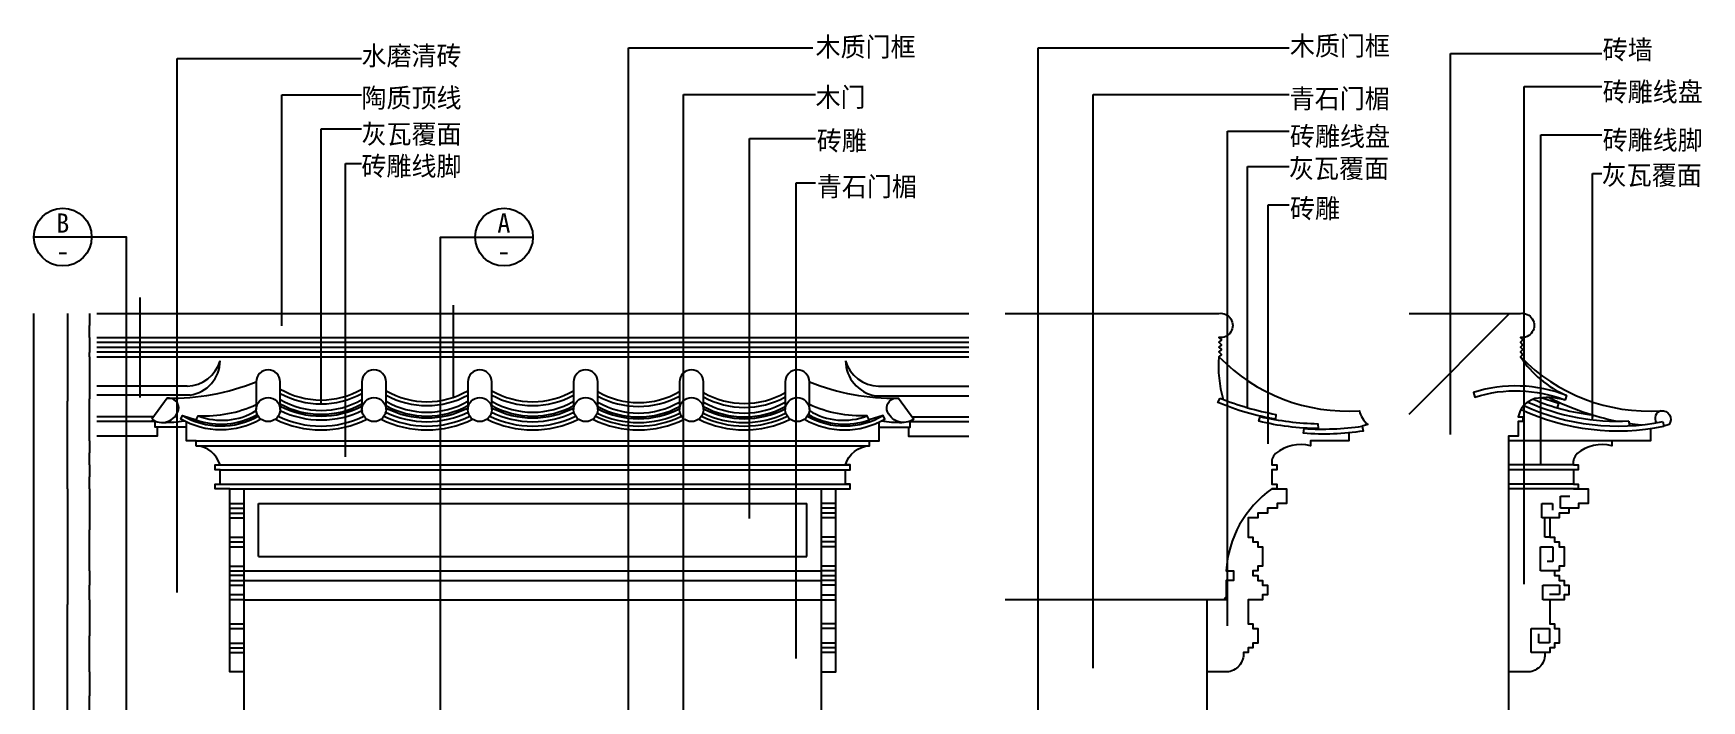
# Model space of a CAD drawing. Header units: metres. Extents: x 38 to 3506, y 780 to 4811.
# Drawn here: x 38 to 3506, y 3425 to 4811 of the extents above; entities that cross this region are included whole.
import ezdxf

# ---------------------------------------------------------------- set-up
doc = ezdxf.new("R2010")
doc.units = ezdxf.units.M
for name, color, linetype in [('3', 3, 'Continuous'), ('4', 4, 'Continuous'), ('7', 7, 'Continuous'), ('BH', 3, 'Continuous'), ('DIM', 3, 'Continuous'), ('TEXT', 3, 'Continuous')]:
    doc.layers.add(name, color=color, linetype=linetype)
doc.dimstyles.get("Standard").update_dxf_attribs({"dimtxt": 2.5, "dimasz": 2.5, "dimexe": 1.25, "dimexo": 0.625, "dimtad": 1, "dimcen": 2.5, "dimazin": 3, "dimtfac": 1, "dimtmove": 0, "dimatfit": 3})

# ---------------------------------------------------------------- blocks, each defined once
blk = doc.blocks.new('*D5')
for p, q in [((154.86, 3634.75), (154.86, 3559.75)), ((154.61, 3559.75), (154.36, 3559.75)), ((154.86, 3484.75), (154.86, 3559.75)), ((154.86, 3559.75), (154.86, 3559.75)), ((155.11, 3559.75), (155.36, 3559.75))]:
    blk.add_line(p, q)
at = {"layer": 'Defpoints'}
for p in [(154.86, 3634.75), (154.86, 3559.75), (154.86, 3484.75)]:
    blk.add_point(p, dxfattribs=at)
at = {"layer": 'DIM', "insert": (154.86, 3560.875), "char_height": 1, "attachment_point": 5}
blk.add_mtext('0', dxfattribs=at)
blk = doc.blocks.new('*D6')
for p, q in [((109.29, 3864.75), (109.29, 3624.75)), ((109.04, 3624.75), (108.79, 3624.75)), ((109.29, 3384.75), (109.29, 3624.75)), ((109.29, 3624.75), (109.29, 3624.75)), ((109.54, 3624.75), (109.79, 3624.75))]:
    blk.add_line(p, q)
at = {"layer": 'Defpoints'}
for p in [(109.29, 3864.75), (109.29, 3624.75), (109.29, 3384.75)]:
    blk.add_point(p, dxfattribs=at)
at = {"layer": 'DIM', "insert": (109.29, 3625.875), "char_height": 1, "attachment_point": 5}
blk.add_mtext('0', dxfattribs=at)
blk = doc.blocks.new('*D7')
for p, q in [((38.89, 4229.52), (38.89, 2757.13)), ((38.64, 2757.13), (38.39, 2757.13)), ((38.89, 1284.75), (38.89, 2757.13)), ((38.89, 2757.13), (38.89, 2757.13)), ((39.14, 2757.13), (39.39, 2757.13))]:
    blk.add_line(p, q)
at = {"layer": 'Defpoints'}
for p in [(38.89, 4229.52), (38.89, 2757.13), (38.89, 1284.75)]:
    blk.add_point(p, dxfattribs=at)
at = {"layer": 'DIM', "insert": (38.89, 2758.255), "char_height": 1, "attachment_point": 5}
blk.add_mtext('0', dxfattribs=at)
blk = doc.blocks.new('*D17')
for p, q in [((154.86, 3484.75), (154.86, 3434.75)), ((154.61, 3434.75), (154.36, 3434.75)), ((154.86, 3384.75), (154.86, 3434.75)), ((154.86, 3434.75), (154.86, 3434.75)), ((155.11, 3434.75), (155.36, 3434.75))]:
    blk.add_line(p, q)
at = {"layer": 'Defpoints'}
for p in [(154.86, 3484.75), (154.86, 3434.75), (154.86, 3384.75)]:
    blk.add_point(p, dxfattribs=at)
at = {"layer": 'DIM', "insert": (154.86, 3435.875), "char_height": 1, "attachment_point": 5}
blk.add_mtext('0', dxfattribs=at)
blk = doc.blocks.new('*D18')
for p, q in [((109.29, 4229.52), (109.29, 4047.13)), ((109.04, 4047.13), (108.79, 4047.13)), ((109.29, 3864.75), (109.29, 4047.13)), ((109.29, 4047.13), (109.29, 4047.13)), ((109.54, 4047.13), (109.79, 4047.13))]:
    blk.add_line(p, q)
at = {"layer": 'Defpoints'}
for p in [(109.29, 4229.52), (109.29, 4047.13), (109.29, 3864.75)]:
    blk.add_point(p, dxfattribs=at)
at = {"layer": 'DIM', "insert": (109.29, 4048.255), "char_height": 1, "attachment_point": 5}
blk.add_mtext('0', dxfattribs=at)
blk = doc.blocks.new('*D19')
for p, q in [((154.86, 4139.52), (154.86, 4052.13)), ((154.61, 4052.13), (154.36, 4052.13)), ((154.86, 3964.75), (154.86, 4052.13)), ((154.86, 4052.13), (154.86, 4052.13)), ((155.11, 4052.13), (155.36, 4052.13))]:
    blk.add_line(p, q)
at = {"layer": 'Defpoints'}
for p in [(154.86, 4139.52), (154.86, 4052.13), (154.86, 3964.75)]:
    blk.add_point(p, dxfattribs=at)
at = {"layer": 'DIM', "insert": (154.86, 4053.255), "char_height": 1, "attachment_point": 5}
blk.add_mtext('0', dxfattribs=at)
blk = doc.blocks.new('*D20')
for p, q in [((154.61, 3889.75), (154.36, 3889.75)), ((154.86, 3914.75), (154.86, 3889.75)), ((154.86, 3864.75), (154.86, 3889.75)), ((154.86, 3889.75), (154.86, 3889.75)), ((155.11, 3889.75), (155.36, 3889.75))]:
    blk.add_line(p, q)
at = {"layer": 'Defpoints'}
for p in [(154.86, 3914.75), (154.86, 3889.75), (154.86, 3864.75)]:
    blk.add_point(p, dxfattribs=at)
at = {"layer": 'DIM', "insert": (154.86, 3890.875), "char_height": 1, "attachment_point": 5}
blk.add_mtext('0', dxfattribs=at)
blk = doc.blocks.new('*D21')
for p, q in [((154.86, 3964.75), (154.86, 3939.75)), ((154.61, 3939.75), (154.36, 3939.75)), ((154.86, 3914.75), (154.86, 3939.75)), ((154.86, 3939.75), (154.86, 3939.75)), ((155.11, 3939.75), (155.36, 3939.75))]:
    blk.add_line(p, q)
at = {"layer": 'Defpoints'}
for p in [(154.86, 3964.75), (154.86, 3939.75), (154.86, 3914.75)]:
    blk.add_point(p, dxfattribs=at)
at = {"layer": 'DIM', "insert": (154.86, 3940.875), "char_height": 1, "attachment_point": 5}
blk.add_mtext('0', dxfattribs=at)
blk = doc.blocks.new('*D22')
for p, q in [((154.86, 3694.75), (154.86, 3664.75)), ((154.61, 3664.75), (154.36, 3664.75)), ((154.86, 3634.75), (154.86, 3664.75)), ((154.86, 3664.75), (154.86, 3664.75)), ((155.11, 3664.75), (155.36, 3664.75))]:
    blk.add_line(p, q)
at = {"layer": 'Defpoints'}
for p in [(154.86, 3694.75), (154.86, 3664.75), (154.86, 3634.75)]:
    blk.add_point(p, dxfattribs=at)
at = {"layer": 'DIM', "insert": (154.86, 3665.875), "char_height": 1, "attachment_point": 5}
blk.add_mtext('0', dxfattribs=at)
blk = doc.blocks.new('*D23')
for p, q in [((154.86, 3864.75), (154.86, 3779.75)), ((154.61, 3779.75), (154.36, 3779.75)), ((154.86, 3694.75), (154.86, 3779.75)), ((154.86, 3779.75), (154.86, 3779.75)), ((155.11, 3779.75), (155.36, 3779.75))]:
    blk.add_line(p, q)
at = {"layer": 'Defpoints'}
for p in [(154.86, 3864.75), (154.86, 3779.75), (154.86, 3694.75)]:
    blk.add_point(p, dxfattribs=at)
at = {"layer": 'DIM', "insert": (154.86, 3780.875), "char_height": 1, "attachment_point": 5}
blk.add_mtext('0', dxfattribs=at)
blk = doc.blocks.new('*D24')
for p, q in [((154.61, 4204.52), (154.36, 4204.52)), ((154.86, 4229.52), (154.86, 4204.52)), ((154.86, 4179.52), (154.86, 4204.52)), ((154.86, 4204.52), (154.86, 4204.52)), ((155.11, 4204.52), (155.36, 4204.52))]:
    blk.add_line(p, q)
at = {"layer": 'Defpoints'}
for p in [(154.86, 4229.52), (154.86, 4204.52), (154.86, 4179.52)]:
    blk.add_point(p, dxfattribs=at)
at = {"layer": 'DIM', "insert": (154.86, 4205.645), "char_height": 1, "attachment_point": 5}
blk.add_mtext('0', dxfattribs=at)
blk = doc.blocks.new('*D25')
for p, q in [((154.86, 4179.52), (154.86, 4148.44)), ((154.61, 4148.44), (154.36, 4148.44)), ((154.86, 4139.52), (154.86, 4148.44)), ((154.86, 4148.44), (154.86, 4148.44)), ((155.11, 4148.44), (155.36, 4148.44))]:
    blk.add_line(p, q)
at = {"layer": 'Defpoints'}
for p in [(154.86, 4179.52), (154.86, 4148.44), (154.86, 4139.52)]:
    blk.add_point(p, dxfattribs=at)
at = {"layer": 'DIM', "insert": (154.86, 4149.565), "char_height": 1, "attachment_point": 5}
blk.add_mtext('0', dxfattribs=at)

msp = doc.modelspace()

# ---------------------------------------------------------------- hatches: boundary and pattern name
at = {"layer": 'BH'}
h = msp.add_hatch(dxfattribs=at)
h.set_pattern_fill('ANSI31', scale=250)
h.paths.add_polyline_path([(2500.96, 4044.56), (2505.39, 4053.52), (2512.03, 4050.82, -0.1), (2503.01, 4139.52), (2508.01, 4144.52), (2503.01, 4149.52), (2508.01, 4154.52), (2503.01, 4159.52), (2508.01, 4164.52), (2503.01, 4169.52), (2508.01, 4174.52), (2503.01, 4179.52, 1.14), (2503.01, 4229.52), (2058.22, 4229.52), (2058.22, 3634.75), (2478.01, 3634.75), (2518.01, 3634.75), (2518.01, 3674.75), (2533.01, 3674.75), (2533.01, 3694.75), (2518.01, 3694.75, -0.23), (2613.01, 3864.75), (2623.01, 3864.75), (2623.01, 3874.75), (2613.01, 3874.75), (2613.01, 3904.75), (2623.01, 3904.75), (2623.01, 3914.75), (2613.01, 3914.75, -0.26), (2620.71, 3938.28, -0.24), (2693.01, 3954.75), (2693.01, 3964.75), (2773.01, 3964.75), (2773.01, 3981.53, -0.04), (2678.73, 3980.48), (2680.1, 3990.38), (2680.17, 3991.44, -0.04), (2585.99, 4005.7), (2588.95, 4015.25), (2589.15, 4016.12, -0.04)])
h = msp.add_hatch(dxfattribs=at)
h.set_pattern_fill('ANSI31', scale=250)
h.paths.add_polyline_path([(3104.84, 3974.65), (3124.84, 3974.65), (3124.84, 4004.65), (3134.84, 4004.65), (3134.84, 4014.65), (3124.84, 4014.65, -0.27), (3159.52, 4052.54, -0.11), (3222.44, 4049.68, 0.17), (3035, 4055.84), (3032.09, 4065.41, -0.17), (3225.66, 4059.15, -0.15), (3129.84, 4139.52), (3134.84, 4144.52), (3129.84, 4149.52), (3134.84, 4154.52), (3129.84, 4159.52), (3134.84, 4164.52), (3129.84, 4169.52), (3134.84, 4174.52), (3129.84, 4179.52, 1.14), (3129.84, 4229.52), (2898.03, 4229.52), (2898.03, 1284.75), (3104.84, 1284.75)])
h = msp.add_hatch(dxfattribs=at)
h.set_pattern_fill('AR-BRSTD', scale=30)
h.paths.add_polyline_path([(231.68, 3974.65), (170.16, 3974.65), (170.16, 1284.75), (231.68, 1284.75)])
h.paths.add_polyline_path([(576.48, 3384.75), (476.48, 3384.75), (476.48, 3484.75), (446.48, 3484.75), (446.48, 3864.75), (416.48, 3864.75), (416.48, 3874.75), (426.48, 3874.75), (426.48, 3904.75), (416.48, 3904.75), (416.48, 3914.75), (426.48, 3914.75, 0.31), (376.48, 3954.75), (376.48, 3964.75), (356.48, 3964.75), (356.48, 3993.21), (295.43, 3993.21), (295.43, 3974.65), (231.68, 3974.65), (231.68, 1284.75), (576.48, 1284.75)])
h.paths.add_polyline_path([(1982.8, 3974.65), (1857.54, 3974.65), (1857.54, 3993.21), (1796.48, 3993.21), (1796.48, 3964.75), (1776.48, 3964.75), (1776.48, 3954.75, 0.31), (1726.48, 3914.75), (1736.48, 3914.75), (1736.48, 3904.75), (1726.48, 3904.75), (1726.48, 3874.75), (1736.48, 3874.75), (1736.48, 3864.75), (1706.48, 3864.75), (1706.48, 3484.75), (1676.48, 3484.75), (1676.48, 3384.75), (1576.48, 3384.75), (1576.48, 1284.75), (1982.8, 1284.75)])
h = msp.add_hatch(dxfattribs=at)
h.set_pattern_fill('ANSI33', scale=200)
h.paths.add_polyline_path([(2478.01, 3634.75), (2058.22, 3634.75), (2058.22, 3384.75), (2118.01, 3384.75), (2478.01, 3384.75)])

# ---------------------------------------------------------------- linework, layer by layer
at = {"layer": '3'}
for p, q in [((170.16, 4169.52), (1982.8, 4169.52)), ((170.16, 4159.52), (1982.8, 4159.52)), ((170.16, 4149.52), (1982.8, 4149.52)), ((3208.88, 4043.11), (3206.08, 4033.51)), ((291.76, 4004.65), (170.16, 4004.65)), ((1861.2, 4004.65), (1982.8, 4004.65)), ((2588.95, 4015.25), (2589.15, 4016.12)), ((2680.1, 3990.38), (2680.17, 3991.44)), ((3279.79, 4018.56), (3278.62, 4008.62)), ((3355.06, 4006.02), (3355.55, 3996.03)), ((3425.65, 4004.75), (3427.62, 3994.95)), ((376.48, 3964.75), (1796.48, 3964.75)), ((376.48, 3954.75), (1776.48, 3954.75)), ((3319.84, 3964.75), (3104.84, 3964.75)), ((426.48, 3914.75), (1736.48, 3914.75)), ((426.48, 3904.75), (1736.48, 3904.75)), ((3239.84, 3914.75), (3104.84, 3914.75)), ((3239.84, 3904.75), (3104.84, 3904.75)), ((426.48, 3874.75), (1736.48, 3874.75)), ((3239.84, 3874.75), (3104.84, 3874.75)), ((3239.84, 3864.75), (3104.84, 3864.75)), ((3212.79, 3824.75), (3212.79, 3849.51)), ((3212.79, 3849.51), (3232.44, 3849.51)), ((446.48, 3834.75), (476.48, 3834.75)), ((446.48, 3824.75), (476.48, 3824.75)), ((446.48, 3814.75), (476.48, 3814.75)), ((506.48, 3834.75), (1646.48, 3834.75)), ((506.48, 3724.75), (506.48, 3834.75)), ((1646.48, 3724.75), (1646.48, 3834.75)), ((1706.48, 3834.75), (1676.48, 3834.75)), ((1706.48, 3824.75), (1676.48, 3824.75)), ((1706.48, 3814.75), (1676.48, 3814.75)), ((3174.47, 3834.78), (3196.09, 3834.78)), ((3174.47, 3804.75), (3174.47, 3834.78)), ((3196.09, 3834.78), (3196.09, 3821.04)), ((3230.52, 3824.75), (3212.79, 3824.75)), ((446.48, 3804.75), (476.48, 3804.75)), ((1706.48, 3804.75), (1676.48, 3804.75)), ((3190.52, 3804.75), (3174.47, 3804.75)), ((3180.37, 3764.75), (3180.37, 3804.75)), ((446.48, 3764.75), (476.48, 3764.75)), ((446.48, 3754.75), (476.48, 3754.75)), ((1706.48, 3764.75), (1676.48, 3764.75)), ((1706.48, 3754.75), (1676.48, 3754.75)), ((3190.52, 3764.75), (3180.37, 3764.75)), ((446.48, 3744.75), (476.48, 3744.75)), ((506.48, 3724.75), (1646.48, 3724.75)), ((1706.48, 3744.75), (1676.48, 3744.75)), ((3171.52, 3744.45), (3197.07, 3744.45)), ((3171.52, 3694.75), (3171.52, 3744.45)), ((3197.07, 3714.01), (3185.28, 3714.01)), ((3197.07, 3744.45), (3197.07, 3714.01)), ((446.48, 3704.75), (476.48, 3704.75)), ((446.48, 3694.75), (476.48, 3694.75)), ((476.48, 3684.75), (446.48, 3684.75)), ((476.48, 3694.75), (1676.48, 3694.75)), ((1706.48, 3704.75), (1676.48, 3704.75)), ((1706.48, 3694.75), (1676.48, 3694.75)), ((1676.48, 3684.75), (1706.48, 3684.75)), ((3200.52, 3694.75), (3171.52, 3694.75)), ((446.48, 3674.75), (476.48, 3674.75)), ((446.48, 3664.75), (476.48, 3664.75)), ((476.48, 3644.75), (446.48, 3644.75)), ((476.48, 3674.75), (1676.48, 3674.75)), ((1706.48, 3674.75), (1676.48, 3674.75)), ((1706.48, 3664.75), (1676.48, 3664.75)), ((1676.48, 3644.75), (1706.48, 3644.75)), ((3176.44, 3664.92), (3210.82, 3664.92)), ((3176.44, 3634.75), (3176.44, 3664.92)), ((3210.82, 3645.28), (3190.19, 3645.28)), ((3210.82, 3664.92), (3210.82, 3645.28)), ((476.48, 3634.75), (446.48, 3634.75)), ((1676.48, 3634.75), (1706.48, 3634.75)), ((3190.52, 3634.75), (3176.44, 3634.75)), ((446.48, 3584.75), (476.48, 3584.75)), ((446.48, 3574.75), (476.48, 3574.75)), ((1706.48, 3584.75), (1676.48, 3584.75)), ((1706.48, 3574.75), (1676.48, 3574.75)), ((3151.88, 3524.75), (3151.88, 3574.59)), ((3151.88, 3574.59), (3190.19, 3574.59)), ((3190.19, 3574.59), (3190.19, 3545.13)), ((446.48, 3544.75), (476.48, 3544.75)), ((1706.48, 3544.75), (1676.48, 3544.75)), ((3167.59, 3545.13), (3167.59, 3563.79)), ((3190.19, 3545.13), (3167.59, 3545.13)), ((446.48, 3534.75), (476.48, 3534.75)), ((446.48, 3524.75), (476.48, 3524.75)), ((1706.48, 3534.75), (1676.48, 3534.75)), ((1706.48, 3524.75), (1676.48, 3524.75)), ((3180.52, 3524.75), (3151.88, 3524.75))]:
    msp.add_line(p, q, dxfattribs=at)
msp.add_lwpolyline([(3225.66, 4059.15, 0.17), (3032.09, 4065.41), (3035, 4055.84, -0.17), (3222.14, 4049.79)], format="xyb", dxfattribs=at)
for centre, radius, start, end in [((636.48, 4219.23), 177.58, 241.4, 298.6), ((856.48, 4215.61), 177.58, 241.4, 298.6), ((1076.48, 4215.61), 177.58, 241.4, 298.6), ((1296.48, 4213.8), 177.58, 241.4, 298.6), ((636.48, 4203.8), 195.58, 244.21, 296.41), ((636.48, 4197.5), 177.58, 241.4, 298.6), ((636.48, 4197.5), 169.58, 239.92, 300.08), ((636.48, 4203.8), 187.58, 243.06, 296.94), ((856.48, 4200.18), 195.58, 243.54, 296.41), ((856.48, 4193.88), 177.58, 241.4, 298.6), ((856.48, 4193.88), 169.58, 239.92, 300.08), ((856.48, 4200.18), 187.58, 243.06, 296.94), ((1076.48, 4200.18), 195.58, 243.54, 296.41), ((1076.48, 4193.88), 177.58, 241.4, 298.6), ((1076.48, 4193.88), 169.58, 239.92, 300.08), ((1076.48, 4200.18), 187.58, 243.06, 296.94), ((1296.48, 4198.36), 195.58, 243.54, 296.41), ((1296.48, 4192.07), 177.58, 241.4, 298.6), ((1296.48, 4192.07), 169.58, 239.92, 300.08), ((1296.48, 4198.36), 187.58, 243.06, 296.94), ((1516.48, 4198.36), 195.58, 243.54, 296.41), ((1516.48, 4211.99), 177.58, 241.4, 298.6), ((1516.48, 4192.07), 177.58, 241.4, 298.6), ((1516.48, 4192.07), 169.58, 239.92, 300.08), ((1516.48, 4198.36), 187.58, 243.06, 296.94), ((3332.51, 4467.44), 481.97, 245.28, 281.38), ((3332.51, 4467.44), 471.97, 245.5, 281.38), ((3332.51, 4467.44), 461.97, 246.02, 272.8), ((3332.51, 4467.44), 451.97, 247.01, 263.3), ((3332.51, 4467.44), 441.97, 249.12, 253.76), ((428.46, 4148.7), 149.34, 249.67, 300.15), ((636.48, 4201.04), 205.58, 244.28, 295.72), ((856.48, 4201.04), 205.58, 244.28, 295.72), ((1076.48, 4201.04), 205.58, 244.28, 295.72), ((1296.48, 4201.04), 205.58, 244.28, 295.72), ((1516.48, 4201.04), 205.58, 244.28, 295.72), ((1724.5, 4148.7), 149.34, 239.85, 290.33)]:
    msp.add_arc(centre, radius, start, end, dxfattribs=at)
at = {"layer": '4'}
for p, q in [((170.16, 4229.52), (1982.8, 4229.52)), ((170.16, 4179.52), (1982.8, 4179.52)), ((2478.01, 3634.75), (2058.22, 3634.75))]:
    msp.add_line(p, q, dxfattribs=at)
for points in [[(2058.22, 4229.52), (2503.01, 4229.52, -1.14), (2503.01, 4179.52), (2508.01, 4174.52), (2503.01, 4169.52), (2508.01, 4164.52), (2503.01, 4159.52), (2508.01, 4154.52), (2503.01, 4149.52), (2508.01, 4144.52), (2503.01, 4139.52, 0.1), (2512.03, 4050.82)], [(2898.03, 4229.52), (3129.84, 4229.52, -1.14), (3129.84, 4179.52), (3134.84, 4174.52), (3129.84, 4169.52), (3134.84, 4164.52), (3129.84, 4159.52), (3134.84, 4154.52), (3129.84, 4149.52), (3134.84, 4144.52), (3129.84, 4139.52, 0.15), (3225.66, 4059.15), (3222.5, 4049.66, 0.11), (3159.52, 4052.54, 0.27), (3124.84, 4014.65), (3134.84, 4014.65), (3134.84, 4004.65), (3124.84, 4004.65), (3124.84, 3974.65), (3104.84, 3974.65), (3104.84, 1284.75)], [(551.48, 4029.75), (551.48, 4087.18, 1), (501.48, 4087.18), (501.48, 4029.75)], [(771.48, 4029.75), (771.48, 4087.18, 1), (721.48, 4087.18), (721.48, 4029.75)], [(991.48, 4029.75), (991.48, 4087.18, 1), (941.48, 4087.18), (941.48, 4029.75)], [(1211.48, 4029.75), (1211.48, 4087.18, 1), (1161.48, 4087.18), (1161.48, 4029.75)], [(1431.48, 4029.75), (1431.48, 4087.18, 1), (1381.48, 4087.18), (1381.48, 4029.75)], [(1651.48, 4029.75), (1651.48, 4087.18, 1), (1601.48, 4087.18), (1601.48, 4029.75)], [(511.48, 4009.75, -0.27), (344.76, 4010.16), (348.32, 4017.32), (377.03, 4008.53), (381.21, 4016.94, 0.12), (501.48, 4040.04, 0.12)], [(1641.48, 4009.75, 0.27), (1808.2, 4010.16), (1804.64, 4017.32), (1775.93, 4008.53), (1771.75, 4016.94, -0.12), (1651.48, 4040.04, -0.12)], [(576.48, 1284.75), (576.48, 3384.75), (476.48, 3384.75), (476.48, 3484.75), (446.48, 3484.75), (446.48, 3864.75), (416.48, 3864.75), (416.48, 3874.75), (426.48, 3874.75), (426.48, 3904.75), (416.48, 3904.75), (416.48, 3914.75), (426.48, 3914.75, 0.31), (376.48, 3954.75), (376.48, 3964.75), (356.48, 3964.75), (356.48, 4003.97)], [(1576.48, 1284.75), (1576.48, 3384.75), (1676.48, 3384.75), (1676.48, 3484.75), (1706.48, 3484.75), (1706.48, 3864.75), (1736.48, 3864.75), (1736.48, 3874.75), (1726.48, 3874.75), (1726.48, 3904.75), (1736.48, 3904.75), (1736.48, 3914.75), (1726.48, 3914.75, -0.31), (1776.48, 3954.75), (1776.48, 3964.75), (1796.48, 3964.75), (1796.48, 4003.97)], [(3399.84, 3990.2), (3399.84, 3964.75), (3319.84, 3964.75), (3319.84, 3954.75, 0.24), (3247.54, 3938.28, 0.26), (3239.84, 3914.75), (3249.84, 3914.75), (3249.84, 3904.75), (3239.84, 3904.75), (3239.84, 3874.75), (3249.84, 3874.75), (3249.84, 3864.75), (3239.84, 3864.75)], [(2773.01, 3981.53), (2773.01, 3964.75), (2693.01, 3964.75), (2693.01, 3954.75, 0.24), (2620.71, 3938.28, 0.26), (2613.01, 3914.75), (2623.01, 3914.75), (2623.01, 3904.75), (2613.01, 3904.75), (2613.01, 3874.75), (2623.01, 3874.75), (2623.01, 3864.75), (2613.01, 3864.75, 0.23), (2518.01, 3694.75), (2533.01, 3694.75), (2533.01, 3674.75), (2518.01, 3674.75), (2518.01, 3634.75), (2478.01, 3634.75), (2478.01, 3384.75), (2118.01, 3384.75), (2118.01, 1484.75)], [(3239.84, 3864.75), (3270.52, 3864.75), (3270.52, 3834.75), (3250.52, 3834.75), (3250.52, 3824.75), (3230.52, 3824.75), (3230.52, 3814.75), (3210.52, 3814.75), (3210.52, 3804.75), (3190.52, 3804.75), (3190.52, 3764.75), (3200.52, 3764.75), (3200.52, 3754.75), (3210.52, 3754.75), (3210.52, 3744.75), (3220.52, 3744.75), (3220.52, 3704.75), (3210.52, 3704.75), (3210.52, 3694.75), (3200.52, 3694.75), (3200.52, 3684.75), (3210.52, 3684.75), (3210.52, 3674.75), (3220.52, 3674.75), (3220.52, 3664.75), (3230.52, 3664.75), (3230.52, 3644.75), (3220.52, 3644.75), (3220.52, 3634.75), (3190.52, 3634.75), (3190.52, 3594.75), (3190.52, 3594.75), (3190.52, 3584.75), (3200.52, 3584.75), (3200.52, 3574.75), (3210.52, 3574.75), (3210.52, 3544.75), (3200.52, 3544.75), (3200.52, 3534.75), (3190.52, 3534.75), (3190.52, 3524.75), (3180.52, 3524.75, -0.43), (3145.87, 3484.75), (3104.84, 3484.75)]]:
    msp.add_lwpolyline(points, format="xyb", dxfattribs=at)
for points in [[(284.33, 4010.08, 0.52), (340.32, 4029.07, 0.52), (316.42, 4053.21)], [(1868.63, 4010.08, -0.52), (1812.65, 4029.07, -0.52), (1836.54, 4053.21)], [(2505.39, 4053.52, 0.05), (2621.33, 4019.7), (2620.35, 4009.75, -0.06), (2500.96, 4044.56)], [(2588.95, 4015.25, 0.05), (2708.78, 4000.26), (2709.39, 3990.28, -0.06), (2585.99, 4005.7)], [(2680.1, 3990.38, 0.05), (2800.79, 3994.95), (2803, 3985.19, -0.06), (2678.73, 3980.48)]]:
    msp.add_lwpolyline(points, format="xyb", close=True, dxfattribs=at)
for points in [[(356.48, 3993.21), (291.76, 3993.21), (291.76, 4005.87)], [(1796.48, 3993.21), (1861.2, 3993.21), (1861.2, 4005.87)]]:
    msp.add_lwpolyline(points, dxfattribs=at)
for centre in [(526.48, 4029.75), (746.48, 4029.75), (966.48, 4029.75), (1186.48, 4029.75), (1406.48, 4029.75), (1626.48, 4029.75)]:
    msp.add_circle(centre, 25, dxfattribs=at)
for centre, radius, start, end in [((322.35, 4542.07), 488.89, 269.31, 291.49), ((636.48, 4219.23), 169.58, 239.92, 300.08), ((856.48, 4215.61), 169.58, 239.92, 300.08), ((1076.48, 4215.61), 169.58, 239.92, 300.08), ((1296.48, 4213.8), 169.58, 239.92, 300.08), ((1516.48, 4211.99), 169.58, 239.92, 300.08), ((1830.61, 4542.07), 488.89, 248.51, 270.69), ((312.98, 4248.02), 244.83, 269.08, 279.13), ((636.48, 4201.04), 213.58, 243.59, 296.41), ((856.48, 4201.04), 213.58, 243.59, 296.41), ((1076.48, 4201.04), 213.58, 243.59, 296.41), ((1296.48, 4201.04), 213.58, 243.59, 296.41), ((1516.48, 4201.04), 213.58, 243.59, 296.41), ((1839.98, 4248.02), 244.83, 260.87, 270.92)]:
    msp.add_arc(centre, radius, start, end, dxfattribs=at)
at = {"layer": '7'}
for p, q in [((170.16, 4139.52), (1982.8, 4139.52)), ((357.8, 4078.28), (170.16, 4078.28)), ((364.04, 4059.76), (170.16, 4059.76)), ((1788.93, 4058.05), (1982.8, 4058.05)), ((1795.16, 4078.28), (1982.8, 4078.28)), ((287.73, 4014.65), (170.16, 4014.65)), ((1865.23, 4014.65), (1982.8, 4014.65)), ((446.48, 3864.75), (1736.48, 3864.75)), ((476.48, 3484.75), (476.48, 3864.75)), ((1676.48, 3484.75), (1676.48, 3864.75)), ((476.48, 3634.75), (1676.48, 3634.75))]:
    msp.add_line(p, q, dxfattribs=at)
for points in [[(2503.01, 4139.52, 0.22), (2794.77, 4027.43, 0.16), (2812.11, 3998.78), (2800.79, 3994.95)], [(3129.84, 4139.52, 0.22), (3421.6, 4027.43, -0.64), (3438.94, 3998.78), (3427.62, 3994.95)], [(2613.01, 3864.75), (2643.68, 3864.75), (2643.68, 3834.75), (2623.68, 3834.75), (2623.68, 3824.75), (2603.68, 3824.75), (2603.68, 3814.75), (2583.68, 3814.75), (2583.68, 3804.75), (2563.68, 3804.75), (2563.68, 3764.75), (2573.68, 3764.75), (2573.68, 3754.75), (2583.68, 3754.75), (2583.68, 3744.75), (2593.68, 3744.75), (2593.68, 3704.75), (2583.68, 3704.75), (2583.68, 3694.75), (2573.68, 3694.75), (2573.68, 3684.75), (2583.68, 3684.75), (2583.68, 3674.75), (2593.68, 3674.75), (2593.68, 3664.75), (2603.68, 3664.75), (2603.68, 3644.75), (2593.68, 3644.75), (2593.68, 3634.75), (2563.68, 3634.75), (2563.68, 3594.75), (2563.68, 3594.75), (2563.68, 3584.75), (2573.68, 3584.75), (2573.68, 3574.75), (2583.68, 3574.75), (2583.68, 3544.75), (2573.68, 3544.75), (2573.68, 3534.75), (2563.68, 3534.75), (2563.68, 3524.75), (2553.68, 3524.75, -0.43), (2519.04, 3484.75), (2478.01, 3484.75)]]:
    msp.add_lwpolyline(points, format="xyb", dxfattribs=at)
for points in [[(295.43, 3993.21), (295.43, 3974.65), (170.16, 3974.65)], [(1857.54, 3993.21), (1857.54, 3974.65), (1982.8, 3974.65)]]:
    msp.add_lwpolyline(points, dxfattribs=at)
for centre, radius, start, end in [((356.41, 4150.99), 72.73, 271.09, 344.24), ((353.77, 4131.68), 72.64, 278.13, 359.66), ((1802.86, 4133.1), 76.33, 181.4, 259.48), ((1796.55, 4150.99), 72.73, 195.76, 268.91), ((430.85, 4141.46), 134.05, 248.26, 301.79), ((1722.11, 4141.46), 134.05, 238.21, 291.74), ((3440.63, 4551.04), 556.24, 243.15, 258.76), ((3426.36, 4011.25), 16.86, 106.38, 212.34), ((428.32, 4154.2), 158.55, 239.7, 299.22), ((1724.65, 4154.2), 158.55, 240.78, 300.3), ((3440.63, 4551.04), 556.24, 261.17, 263.86)]:
    msp.add_arc(centre, radius, start, end, dxfattribs=at)
at = {"layer": 'DIM'}
for points in [[(159.54, 4388.15), (39.54, 4388.15)], [(231.68, 1237.93), (231.68, 4388.15), (159.54, 4388.15)], [(884.73, 1237.93), (884.73, 4388.15), (956.87, 4388.15)], [(956.87, 4388.15), (1076.87, 4388.15)], [(260.59, 4054.65), (260.59, 4262.6)], [(911.72, 4054.65), (911.72, 4246.7)]]:
    msp.add_lwpolyline(points, dxfattribs=at)
for centre in [(99.54, 4388.15), (1016.87, 4388.15)]:
    msp.add_circle(centre, 60, dxfattribs=at)

# ---------------------------------------------------------------- texts
for s, p in [('B', (85.86, 4397.22)), ('A', (1002.88, 4397.22)), ('-', (85.97, 4338.94)), ('-', (1002.77, 4338.94))]:
    msp.add_text(s, height=40, dxfattribs=at).set_placement(p)
at = {"layer": 'TEXT'}
for s, p in [('水磨清砖', (720.45, 4744.97)), ('木质门框', (1664.34, 4763.3)), ('木质门框', (2650.43, 4765.43)), ('砖墙', (3300.62, 4757.47)), ('陶质顶线', (720.45, 4657.31)), ('木门', (1664.34, 4658.84)), ('青石门楣', (2649.96, 4655.87)), ('砖雕线盘', (3300.62, 4669.97)), ('灰瓦覆面', (720.45, 4582.39)), ('砖雕', (1667.05, 4568.4)), ('砖雕线盘', (2650.59, 4577.48)), ('砖雕线脚', (3300.62, 4569.69)), ('砖雕线脚', (720.45, 4515.58)), ('灰瓦覆面', (2648.58, 4510.98)), ('青石门楣', (1667.05, 4473.14)), ('灰瓦覆面', (3298.61, 4496.79)), ('砖雕', (2650.59, 4427.67))]:
    msp.add_text(s, height=40, dxfattribs=at).set_placement(p)

# ---------------------------------------------------------------- dimensions: what is measured, and where the dimension line sits
at = {"layer": 'DIM'}
for base, p1, p2, picture, middle in [((38.89, 2757.13), (38.89, 4229.52), (38.89, 1284.75), '*D7', (38.89, 2758.255)), ((109.29, 4047.13), (109.29, 4229.52), (109.29, 3864.75), '*D18', (109.29, 4048.255)), ((154.86, 4204.52), (154.86, 4229.52), (154.86, 4179.52), '*D24', (154.86, 4205.645)), ((154.86, 4148.44), (154.86, 4179.52), (154.86, 4139.52), '*D25', (154.86, 4149.565)), ((154.86, 4052.13), (154.86, 4139.52), (154.86, 3964.75), '*D19', (154.86, 4053.255)), ((154.86, 3939.75), (154.86, 3964.75), (154.86, 3914.75), '*D21', (154.86, 3940.875)), ((154.86, 3889.75), (154.86, 3914.75), (154.86, 3864.75), '*D20', (154.86, 3890.875)), ((109.29, 3624.75), (109.29, 3864.75), (109.29, 3384.75), '*D6', (109.29, 3625.875)), ((154.86, 3779.75), (154.86, 3864.75), (154.86, 3694.75), '*D23', (154.86, 3780.875)), ((154.86, 3664.75), (154.86, 3694.75), (154.86, 3634.75), '*D22', (154.86, 3665.875)), ((154.86, 3559.75), (154.86, 3634.75), (154.86, 3484.75), '*D5', (154.86, 3560.875)), ((154.86, 3434.75), (154.86, 3484.75), (154.86, 3384.75), '*D17', (154.86, 3435.875))]:
    dim = msp.add_linear_dim(base=base, p1=p1, p2=p2, dimstyle='Standard', dxfattribs=at)
    dim.commit()
    dim.dimension.update_dxf_attribs({"geometry": picture, "text_midpoint": middle})

# ---------------------------------------------------------------- leaders
for points in [[(337.2, 3649.43), (337.2, 4759.26), (720.45, 4759.26)], [(1275.29, 3352.17), (1275.29, 4781.32), (1658.54, 4781.32)], [(2127.24, 3352.17), (2127.24, 4781.32), (2648.58, 4781.32)], [(2984.41, 3977.92), (2984.41, 4769.88), (3298.61, 4769.88)], [(554.56, 4203.94), (554.56, 4684.01), (720.45, 4684.01)], [(1389.69, 3123.51), (1389.69, 4684.13), (1664.26, 4684.13)], [(2241.64, 3492.66), (2241.64, 4684.13), (2648.58, 4684.13)], [(3137.68, 3667.14), (3137.68, 4700.87), (3298.61, 4700.87)], [(636.48, 4041.65), (636.48, 4612.93), (720.45, 4612.93)], [(1526.98, 3803.78), (1526.98, 4592.67), (1664.26, 4592.67)], [(2520.85, 3580.71), (2520.85, 4608.38), (2648.58, 4608.38)], [(3172.34, 3914.75), (3172.34, 4600.59), (3298.61, 4600.59)], [(687.52, 3931.88), (687.52, 4541.22), (720.45, 4541.22)], [(2562.45, 4033.46), (2562.45, 4534.56), (2648.58, 4534.56)], [(3279.21, 4013.59), (3279.21, 4520.36), (3298.61, 4520.36)], [(1624.22, 3512.23), (1624.22, 4501.2), (1664.26, 4501.2)], [(2605.32, 3958.58), (2605.32, 4454.94), (2648.58, 4454.94)]]:
    msp.add_leader(points, dimstyle='Standard', dxfattribs=at)

doc.saveas('drawing.dxf')
